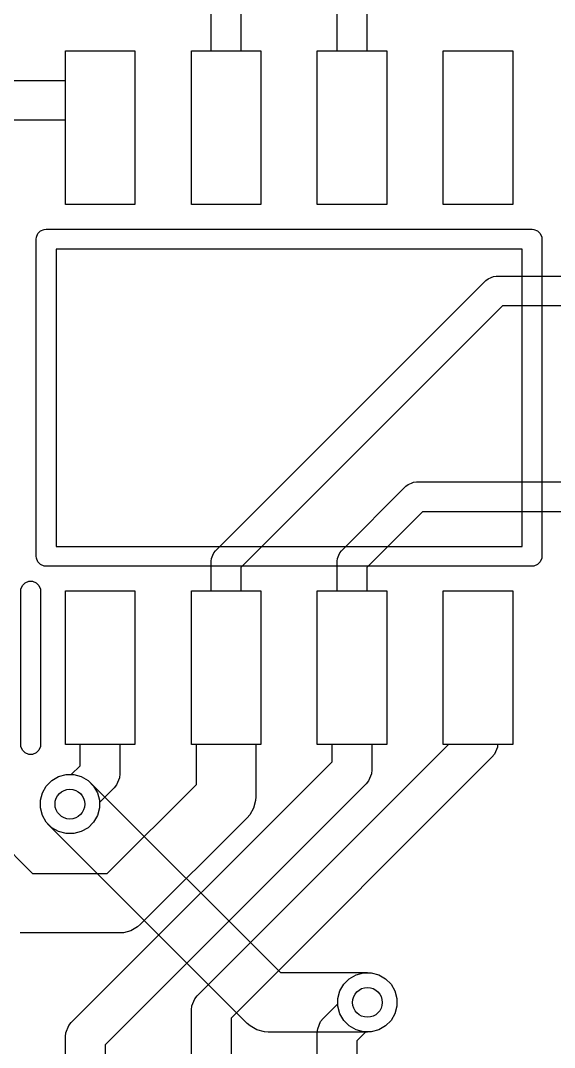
# Model space of a CAD drawing. Header units: inches. Extents: x 1.3 to 5.24, y -7.03 to -1.12.
# Drawn here: x 4.0749 to 4.2869, y -1.9274 to -1.5195 of the extents above; entities that cross this region are included whole.
import ezdxf

# ---------------------------------------------------------------- set-up
doc = ezdxf.new("R2010")
doc.units = ezdxf.units.IN
doc.header["$MEASUREMENT"] = 0
for name, color, linetype, true_color in [('B.Cu', 153, 'CONTINUOUS', 0x4d7fc4), ('F.Cu', 13, 'CONTINUOUS', 0xc83434), ('F.Mask', 201, 'CONTINUOUS', 0xd864ff), ('F.Paste', 253, 'CONTINUOUS', 0xb4a09a), ('F.Silkscreen', 41, 'CONTINUOUS', 0xf2eda1), ('In1.Cu', 91, 'CONTINUOUS', 0x7fc87f), ('In2.Cu', 33, 'CONTINUOUS', 0xce7d2c)]:
    doc.layers.add(name, color=color, linetype=linetype, true_color=true_color)

msp = doc.modelspace()

# ---------------------------------------------------------------- linework, layer by layer
at = {"layer": 'B.Cu', "linetype": 'CONTINUOUS'}
for p, q in [((4.08997, -1.8198), (4.09295, -1.819)), ((4.09295, -1.819), (4.09603, -1.819)), ((4.09603, -1.819), (4.09901, -1.8198)), ((4.08512, -1.82352), (4.0873, -1.82134)), ((4.0873, -1.82134), (4.08997, -1.8198)), ((4.09901, -1.8198), (4.10168, -1.82134)), ((4.10168, -1.82134), (4.10284, -1.82236)), ((4.10284, -1.82236), (4.17812, -1.89764)), ((4.08278, -1.82917), (4.08358, -1.82619)), ((4.08358, -1.82619), (4.08512, -1.82352)), ((4.08278, -1.83225), (4.08278, -1.82917)), ((4.08358, -1.83523), (4.08278, -1.83225)), ((4.08512, -1.8379), (4.08358, -1.83523)), ((4.08614, -1.83906), (4.08512, -1.8379)), ((4.16488, -1.9178), (4.08614, -1.83906)), ((4.17812, -1.89764), (4.2126, -1.89764)), ((4.2126, -1.89764), (4.21414, -1.89774)), ((4.21414, -1.89774), (4.21712, -1.89854)), ((4.21712, -1.89854), (4.21979, -1.90008)), ((4.21979, -1.90008), (4.22197, -1.90226)), ((4.22197, -1.90226), (4.22351, -1.90493)), ((4.22351, -1.90493), (4.22431, -1.90791)), ((4.22431, -1.90791), (4.22431, -1.91099)), ((4.22431, -1.91099), (4.22351, -1.91397)), ((4.22197, -1.91664), (4.21979, -1.91882)), ((4.22351, -1.91397), (4.22197, -1.91664)), ((4.16604, -1.91882), (4.16488, -1.9178)), ((4.16871, -1.92036), (4.16604, -1.91882)), ((4.17169, -1.92116), (4.16871, -1.92036)), ((4.21712, -1.92036), (4.21414, -1.92116)), ((4.21979, -1.91882), (4.21712, -1.92036)), ((4.17323, -1.92126), (4.17169, -1.92116)), ((4.2126, -1.92126), (4.17323, -1.92126)), ((4.21414, -1.92116), (4.2126, -1.92126))]:
    msp.add_line(p, q, dxfattribs=at)
at = {"layer": 'B.Cu'}
for centre in [(4.09449, -1.83071), (4.2126, -1.90945)]:
    msp.add_circle(centre, 0.00591, dxfattribs=at)
at = {"layer": 'F.Cu', "linetype": 'CONTINUOUS'}
for p, q in [((4.2124, -1.44225), (4.2124, -1.5315)), ((4.20059, -1.5315), (4.20059, -1.44469)), ((4.1624, -1.49067), (4.1624, -1.5315)), ((4.15059, -1.5315), (4.15059, -1.49312)), ((4.09272, -1.54331), (4.09272, -1.5315)), ((4.09272, -1.5315), (4.12028, -1.5315)), ((4.12028, -1.5315), (4.12028, -1.59252)), ((4.14272, -1.59252), (4.14272, -1.5315)), ((4.14272, -1.5315), (4.15059, -1.5315)), ((4.1624, -1.5315), (4.17028, -1.5315)), ((4.17028, -1.5315), (4.17028, -1.59252)), ((4.19272, -1.59252), (4.19272, -1.5315)), ((4.19272, -1.5315), (4.20059, -1.5315)), ((4.2124, -1.5315), (4.22028, -1.5315)), ((4.22028, -1.5315), (4.22028, -1.59252)), ((4.24272, -1.59252), (4.24272, -1.5315)), ((4.24272, -1.5315), (4.27028, -1.5315)), ((4.27028, -1.5315), (4.27028, -1.59252)), ((4.04783, -1.54331), (4.09272, -1.54331)), ((4.09272, -1.55906), (4.04783, -1.55906)), ((4.09272, -1.59252), (4.09272, -1.55906)), ((4.12028, -1.59252), (4.09272, -1.59252)), ((4.17028, -1.59252), (4.14272, -1.59252)), ((4.22028, -1.59252), (4.19272, -1.59252)), ((4.27028, -1.59252), (4.24272, -1.59252)), ((4.15232, -1.73008), (4.2596, -1.62279)), ((4.2596, -1.62279), (4.2605, -1.62206)), ((4.2605, -1.62206), (4.26175, -1.62154)), ((4.26175, -1.62154), (4.26263, -1.62118)), ((4.26263, -1.62118), (4.26378, -1.62106)), ((4.26378, -1.62106), (4.30669, -1.62106)), ((4.26623, -1.63287), (4.1624, -1.7367)), ((4.30669, -1.63287), (4.26623, -1.63287)), ((4.20232, -1.73008), (4.22791, -1.70449)), ((4.22791, -1.70449), (4.22881, -1.70375)), ((4.22881, -1.70375), (4.23007, -1.70323)), ((4.23007, -1.70323), (4.23093, -1.70287)), ((4.23093, -1.70287), (4.23209, -1.70276)), ((4.23209, -1.70276), (4.30669, -1.70276)), ((4.23453, -1.71457), (4.2124, -1.7367)), ((4.30669, -1.71457), (4.23453, -1.71457)), ((4.15059, -1.73425), (4.1507, -1.7331)), ((4.1507, -1.7331), (4.15125, -1.73179)), ((4.15125, -1.73179), (4.15159, -1.73097)), ((4.15159, -1.73097), (4.15232, -1.73008)), ((4.20059, -1.73425), (4.2007, -1.7331)), ((4.2007, -1.7331), (4.20125, -1.73179)), ((4.20125, -1.73179), (4.20159, -1.73097)), ((4.20159, -1.73097), (4.20232, -1.73008)), ((4.15059, -1.74606), (4.15059, -1.73425)), ((4.1624, -1.7367), (4.1624, -1.74606)), ((4.20059, -1.74606), (4.20059, -1.73425)), ((4.2124, -1.7367), (4.2124, -1.74606)), ((4.09272, -1.80709), (4.09272, -1.74606)), ((4.09272, -1.74606), (4.12028, -1.74606)), ((4.12028, -1.74606), (4.12028, -1.80709)), ((4.14272, -1.80709), (4.14272, -1.74606)), ((4.14272, -1.74606), (4.15059, -1.74606)), ((4.1624, -1.74606), (4.17028, -1.74606)), ((4.17028, -1.74606), (4.17028, -1.80709)), ((4.19272, -1.80709), (4.19272, -1.74606)), ((4.19272, -1.74606), (4.20059, -1.74606)), ((4.2124, -1.74606), (4.22028, -1.74606)), ((4.22028, -1.74606), (4.22028, -1.80709)), ((4.24272, -1.80709), (4.24272, -1.74606)), ((4.24272, -1.74606), (4.27028, -1.74606)), ((4.27028, -1.74606), (4.27028, -1.80709)), ((4.09862, -1.80709), (4.09272, -1.80709)), ((4.09862, -1.81544), (4.09862, -1.80709)), ((4.12028, -1.80709), (4.11437, -1.80709)), ((4.11437, -1.80709), (4.11437, -1.8187)), ((4.14469, -1.80709), (4.14272, -1.80709)), ((4.14469, -1.82286), (4.14469, -1.80709)), ((4.14502, -1.90683), (4.24477, -1.80709)), ((4.17028, -1.80709), (4.16831, -1.80709)), ((4.16831, -1.80709), (4.16831, -1.82776)), ((4.19862, -1.80709), (4.19272, -1.80709)), ((4.19862, -1.81386), (4.19862, -1.80709)), ((4.22028, -1.80709), (4.21437, -1.80709)), ((4.21437, -1.80709), (4.21437, -1.81713)), ((4.24477, -1.80709), (4.24272, -1.80709)), ((4.26304, -1.81087), (4.26206, -1.81206)), ((4.26422, -1.80803), (4.26304, -1.81087)), ((4.26304, -1.81087), (4.26304, -1.81087)), ((4.26431, -1.80709), (4.26422, -1.80803)), ((4.27028, -1.80709), (4.26431, -1.80709)), ((4.09502, -1.91746), (4.19862, -1.81386)), ((4.26206, -1.81206), (4.15846, -1.91566)), ((4.08997, -1.8198), (4.09295, -1.819)), ((4.09295, -1.819), (4.09506, -1.819)), ((4.09506, -1.819), (4.09862, -1.81544)), ((4.11437, -1.8187), (4.11422, -1.82024)), ((4.21422, -1.81866), (4.21304, -1.8215)), ((4.21437, -1.81713), (4.21422, -1.81866)), ((4.08512, -1.82352), (4.0873, -1.82134)), ((4.0873, -1.82134), (4.08997, -1.8198)), ((4.21206, -1.82269), (4.10846, -1.92629)), ((4.10928, -1.85827), (4.14469, -1.82286)), ((4.11304, -1.82308), (4.11206, -1.82427)), ((4.11422, -1.82024), (4.11304, -1.82308)), ((4.21304, -1.8215), (4.21206, -1.82269)), ((4.21304, -1.8215), (4.21304, -1.8215)), ((4.08278, -1.82917), (4.08358, -1.82619)), ((4.08358, -1.82619), (4.08512, -1.82352)), ((4.11206, -1.82427), (4.1062, -1.83013)), ((4.08278, -1.83225), (4.08278, -1.82917)), ((4.1062, -1.83013), (4.1062, -1.83225)), ((4.16821, -1.8293), (4.16741, -1.83228)), ((4.16831, -1.82776), (4.16821, -1.8293)), ((4.08358, -1.83523), (4.08278, -1.83225)), ((4.08512, -1.8379), (4.08358, -1.83523)), ((4.1054, -1.83523), (4.10386, -1.8379)), ((4.1062, -1.83225), (4.1054, -1.83523)), ((4.16587, -1.83495), (4.16485, -1.83611)), ((4.16741, -1.83228), (4.16587, -1.83495)), ((4.0873, -1.84008), (4.08512, -1.8379)), ((4.10386, -1.8379), (4.10168, -1.84008)), ((4.16485, -1.83611), (4.12252, -1.87843)), ((4.06347, -1.84204), (4.0797, -1.85827)), ((4.08997, -1.84162), (4.0873, -1.84008)), ((4.09295, -1.84242), (4.08997, -1.84162)), ((4.09603, -1.84242), (4.09295, -1.84242)), ((4.09901, -1.84162), (4.09603, -1.84242)), ((4.10168, -1.84008), (4.09901, -1.84162)), ((4.0797, -1.85827), (4.10928, -1.85827)), ((4.12136, -1.87945), (4.11869, -1.88099)), ((4.12252, -1.87843), (4.12136, -1.87945)), ((4.11417, -1.88189), (4.0748, -1.88189)), ((4.11571, -1.88179), (4.11417, -1.88189)), ((4.11869, -1.88099), (4.11571, -1.88179)), ((4.20323, -1.90226), (4.20541, -1.90008)), ((4.20541, -1.90008), (4.20808, -1.89854)), ((4.20808, -1.89854), (4.21106, -1.89774)), ((4.21106, -1.89774), (4.21414, -1.89774)), ((4.21414, -1.89774), (4.21712, -1.89854)), ((4.21712, -1.89854), (4.21979, -1.90008)), ((4.21979, -1.90008), (4.22197, -1.90226)), ((4.20169, -1.90493), (4.20323, -1.90226)), ((4.22197, -1.90226), (4.22351, -1.90493)), ((4.14287, -1.91087), (4.14404, -1.90803)), ((4.14404, -1.90803), (4.14502, -1.90683)), ((4.20089, -1.90791), (4.20169, -1.90493)), ((4.20089, -1.91002), (4.20089, -1.90791)), ((4.22351, -1.90493), (4.22431, -1.90791)), ((4.22431, -1.90791), (4.22431, -1.91099)), ((4.14272, -1.9124), (4.14287, -1.91087)), ((4.14272, -1.92992), (4.14272, -1.9124)), ((4.19502, -1.91589), (4.20089, -1.91002)), ((4.22431, -1.91099), (4.22351, -1.91397)), ((4.15846, -1.91566), (4.15846, -1.92992)), ((4.19404, -1.91708), (4.19502, -1.91589)), ((4.22197, -1.91664), (4.21979, -1.91882)), ((4.22351, -1.91397), (4.22197, -1.91664)), ((4.09287, -1.9215), (4.09404, -1.91866)), ((4.09404, -1.91866), (4.09502, -1.91746)), ((4.19272, -1.92146), (4.19287, -1.91992)), ((4.19287, -1.91992), (4.19404, -1.91708)), ((4.21712, -1.92036), (4.21414, -1.92116)), ((4.21979, -1.91882), (4.21712, -1.92036)), ((4.09272, -1.92303), (4.09287, -1.9215)), ((4.09272, -1.92992), (4.09272, -1.92303)), ((4.19272, -1.92992), (4.19272, -1.92146)), ((4.21202, -1.92116), (4.20846, -1.92472)), ((4.20846, -1.92472), (4.20846, -1.92992)), ((4.21414, -1.92116), (4.21202, -1.92116)), ((4.10846, -1.92629), (4.10846, -1.92992))]:
    msp.add_line(p, q, dxfattribs=at)
at = {"layer": 'F.Cu'}
for centre in [(4.09449, -1.83071), (4.2126, -1.90945)]:
    msp.add_circle(centre, 0.00591, dxfattribs=at)
at = {"layer": 'F.Mask', "linetype": 'CONTINUOUS'}
for p, q in [((4.09272, -1.59252), (4.09272, -1.5315)), ((4.09272, -1.5315), (4.12028, -1.5315)), ((4.12028, -1.5315), (4.12028, -1.59252)), ((4.14272, -1.59252), (4.14272, -1.5315)), ((4.14272, -1.5315), (4.17028, -1.5315)), ((4.17028, -1.5315), (4.17028, -1.59252)), ((4.19272, -1.59252), (4.19272, -1.5315)), ((4.19272, -1.5315), (4.22028, -1.5315)), ((4.22028, -1.5315), (4.22028, -1.59252)), ((4.24272, -1.59252), (4.24272, -1.5315)), ((4.24272, -1.5315), (4.27028, -1.5315)), ((4.27028, -1.5315), (4.27028, -1.59252)), ((4.12028, -1.59252), (4.09272, -1.59252)), ((4.17028, -1.59252), (4.14272, -1.59252)), ((4.22028, -1.59252), (4.19272, -1.59252)), ((4.27028, -1.59252), (4.24272, -1.59252)), ((4.09272, -1.80709), (4.09272, -1.74606)), ((4.09272, -1.74606), (4.12028, -1.74606)), ((4.12028, -1.74606), (4.12028, -1.80709)), ((4.14272, -1.80709), (4.14272, -1.74606)), ((4.14272, -1.74606), (4.17028, -1.74606)), ((4.17028, -1.74606), (4.17028, -1.80709)), ((4.19272, -1.80709), (4.19272, -1.74606)), ((4.19272, -1.74606), (4.22028, -1.74606)), ((4.22028, -1.74606), (4.22028, -1.80709)), ((4.24272, -1.80709), (4.24272, -1.74606)), ((4.24272, -1.74606), (4.27028, -1.74606)), ((4.27028, -1.74606), (4.27028, -1.80709)), ((4.12028, -1.80709), (4.09272, -1.80709)), ((4.17028, -1.80709), (4.14272, -1.80709)), ((4.22028, -1.80709), (4.19272, -1.80709)), ((4.27028, -1.80709), (4.24272, -1.80709))]:
    msp.add_line(p, q, dxfattribs=at)
at = {"layer": 'F.Paste', "linetype": 'CONTINUOUS'}
for p, q in [((4.09272, -1.59252), (4.09272, -1.5315)), ((4.09272, -1.5315), (4.12028, -1.5315)), ((4.12028, -1.5315), (4.12028, -1.59252)), ((4.14272, -1.59252), (4.14272, -1.5315)), ((4.14272, -1.5315), (4.17028, -1.5315)), ((4.17028, -1.5315), (4.17028, -1.59252)), ((4.19272, -1.59252), (4.19272, -1.5315)), ((4.19272, -1.5315), (4.22028, -1.5315)), ((4.22028, -1.5315), (4.22028, -1.59252)), ((4.24272, -1.59252), (4.24272, -1.5315)), ((4.24272, -1.5315), (4.27028, -1.5315)), ((4.27028, -1.5315), (4.27028, -1.59252)), ((4.12028, -1.59252), (4.09272, -1.59252)), ((4.17028, -1.59252), (4.14272, -1.59252)), ((4.22028, -1.59252), (4.19272, -1.59252)), ((4.27028, -1.59252), (4.24272, -1.59252)), ((4.09272, -1.80709), (4.09272, -1.74606)), ((4.09272, -1.74606), (4.12028, -1.74606)), ((4.12028, -1.74606), (4.12028, -1.80709)), ((4.14272, -1.80709), (4.14272, -1.74606)), ((4.14272, -1.74606), (4.17028, -1.74606)), ((4.17028, -1.74606), (4.17028, -1.80709)), ((4.19272, -1.80709), (4.19272, -1.74606)), ((4.19272, -1.74606), (4.22028, -1.74606)), ((4.22028, -1.74606), (4.22028, -1.80709)), ((4.24272, -1.80709), (4.24272, -1.74606)), ((4.24272, -1.74606), (4.27028, -1.74606)), ((4.27028, -1.74606), (4.27028, -1.80709)), ((4.12028, -1.80709), (4.09272, -1.80709)), ((4.17028, -1.80709), (4.14272, -1.80709)), ((4.22028, -1.80709), (4.19272, -1.80709)), ((4.27028, -1.80709), (4.24272, -1.80709))]:
    msp.add_line(p, q, dxfattribs=at)
at = {"layer": 'F.Silkscreen', "linetype": 'CONTINUOUS'}
for p, q in [((4.08285, -1.60303), (4.08427, -1.60244)), ((4.08427, -1.60244), (4.08504, -1.60236)), ((4.08504, -1.60236), (4.27795, -1.60236)), ((4.27795, -1.60236), (4.27872, -1.60244)), ((4.27872, -1.60244), (4.28014, -1.60303)), ((4.0811, -1.6063), (4.08118, -1.60553)), ((4.0811, -1.73228), (4.0811, -1.6063)), ((4.08118, -1.60553), (4.08177, -1.60411)), ((4.08177, -1.60411), (4.08285, -1.60303)), ((4.28014, -1.60303), (4.28123, -1.60411)), ((4.28123, -1.60411), (4.28181, -1.60553)), ((4.28181, -1.60553), (4.28189, -1.6063)), ((4.28189, -1.6063), (4.28189, -1.73228)), ((4.08898, -1.61024), (4.08898, -1.72835)), ((4.27402, -1.61024), (4.08898, -1.61024)), ((4.27402, -1.72835), (4.27402, -1.61024)), ((4.08898, -1.72835), (4.27402, -1.72835)), ((4.08118, -1.73305), (4.0811, -1.73228)), ((4.08177, -1.73447), (4.08118, -1.73305)), ((4.28181, -1.73305), (4.28123, -1.73447)), ((4.28189, -1.73228), (4.28181, -1.73305)), ((4.08285, -1.73556), (4.08177, -1.73447)), ((4.08427, -1.73614), (4.08285, -1.73556)), ((4.08504, -1.73622), (4.08427, -1.73614)), ((4.27795, -1.73622), (4.08504, -1.73622)), ((4.27872, -1.73614), (4.27795, -1.73622)), ((4.28014, -1.73556), (4.27872, -1.73614)), ((4.28123, -1.73447), (4.28014, -1.73556)), ((4.075, -1.74606), (4.07508, -1.74529)), ((4.07508, -1.74529), (4.07566, -1.74388)), ((4.07566, -1.74388), (4.07675, -1.74279)), ((4.07675, -1.74279), (4.07817, -1.7422)), ((4.07817, -1.7422), (4.07971, -1.7422)), ((4.07971, -1.7422), (4.08112, -1.74279)), ((4.08112, -1.74279), (4.08221, -1.74388)), ((4.08221, -1.74388), (4.0828, -1.74529)), ((4.0828, -1.74529), (4.08287, -1.74606)), ((4.075, -1.80709), (4.075, -1.74606)), ((4.08287, -1.74606), (4.08287, -1.80709)), ((4.07508, -1.80785), (4.075, -1.80709)), ((4.07566, -1.80927), (4.07508, -1.80785)), ((4.07675, -1.81036), (4.07566, -1.80927)), ((4.07817, -1.81095), (4.07675, -1.81036)), ((4.08112, -1.81036), (4.07971, -1.81095)), ((4.08221, -1.80927), (4.08112, -1.81036)), ((4.0828, -1.80785), (4.08221, -1.80927)), ((4.08287, -1.80709), (4.0828, -1.80785)), ((4.07971, -1.81095), (4.07817, -1.81095))]:
    msp.add_line(p, q, dxfattribs=at)
at = {"layer": 'In1.Cu', "linetype": 'CONTINUOUS'}
for p, q in [((4.08997, -1.8198), (4.09295, -1.819)), ((4.09295, -1.819), (4.09603, -1.819)), ((4.09603, -1.819), (4.09901, -1.8198)), ((4.08512, -1.82352), (4.0873, -1.82134)), ((4.0873, -1.82134), (4.08997, -1.8198)), ((4.09901, -1.8198), (4.10168, -1.82134)), ((4.10168, -1.82134), (4.10386, -1.82352)), ((4.08278, -1.82917), (4.08358, -1.82619)), ((4.08358, -1.82619), (4.08512, -1.82352)), ((4.10386, -1.82352), (4.1054, -1.82619)), ((4.1054, -1.82619), (4.1062, -1.82917)), ((4.08278, -1.83225), (4.08278, -1.82917)), ((4.1062, -1.82917), (4.1062, -1.83225)), ((4.08358, -1.83523), (4.08278, -1.83225)), ((4.08512, -1.8379), (4.08358, -1.83523)), ((4.1054, -1.83523), (4.10386, -1.8379)), ((4.1062, -1.83225), (4.1054, -1.83523)), ((4.0873, -1.84008), (4.08512, -1.8379)), ((4.10386, -1.8379), (4.10168, -1.84008)), ((4.08997, -1.84162), (4.0873, -1.84008)), ((4.09295, -1.84242), (4.08997, -1.84162)), ((4.09603, -1.84242), (4.09295, -1.84242)), ((4.09901, -1.84162), (4.09603, -1.84242)), ((4.10168, -1.84008), (4.09901, -1.84162)), ((4.20323, -1.90226), (4.20541, -1.90008)), ((4.20541, -1.90008), (4.20808, -1.89854)), ((4.20808, -1.89854), (4.21106, -1.89774)), ((4.21106, -1.89774), (4.21414, -1.89774)), ((4.21414, -1.89774), (4.21712, -1.89854)), ((4.21712, -1.89854), (4.21979, -1.90008)), ((4.21979, -1.90008), (4.22197, -1.90226)), ((4.20169, -1.90493), (4.20323, -1.90226)), ((4.22197, -1.90226), (4.22351, -1.90493)), ((4.20089, -1.90791), (4.20169, -1.90493)), ((4.20089, -1.91099), (4.20089, -1.90791)), ((4.22351, -1.90493), (4.22431, -1.90791)), ((4.22431, -1.90791), (4.22431, -1.91099)), ((4.20169, -1.91397), (4.20089, -1.91099)), ((4.22431, -1.91099), (4.22351, -1.91397)), ((4.20323, -1.91664), (4.20169, -1.91397)), ((4.20541, -1.91882), (4.20323, -1.91664)), ((4.22197, -1.91664), (4.21979, -1.91882)), ((4.22351, -1.91397), (4.22197, -1.91664)), ((4.20808, -1.92036), (4.20541, -1.91882)), ((4.21106, -1.92116), (4.20808, -1.92036)), ((4.21712, -1.92036), (4.21414, -1.92116)), ((4.21979, -1.91882), (4.21712, -1.92036)), ((4.21414, -1.92116), (4.21106, -1.92116))]:
    msp.add_line(p, q, dxfattribs=at)
at = {"layer": 'In1.Cu'}
for centre in [(4.09449, -1.83071), (4.2126, -1.90945)]:
    msp.add_circle(centre, 0.00591, dxfattribs=at)
at = {"layer": 'In2.Cu', "linetype": 'CONTINUOUS'}
for p, q in [((4.08997, -1.8198), (4.09295, -1.819)), ((4.09295, -1.819), (4.09603, -1.819)), ((4.09603, -1.819), (4.09901, -1.8198)), ((4.08512, -1.82352), (4.0873, -1.82134)), ((4.0873, -1.82134), (4.08997, -1.8198)), ((4.09901, -1.8198), (4.10168, -1.82134)), ((4.10168, -1.82134), (4.10386, -1.82352)), ((4.08278, -1.82917), (4.08358, -1.82619)), ((4.08358, -1.82619), (4.08512, -1.82352)), ((4.10386, -1.82352), (4.1054, -1.82619)), ((4.1054, -1.82619), (4.1062, -1.82917)), ((4.08278, -1.83225), (4.08278, -1.82917)), ((4.1062, -1.82917), (4.1062, -1.83225)), ((4.08358, -1.83523), (4.08278, -1.83225)), ((4.08512, -1.8379), (4.08358, -1.83523)), ((4.1054, -1.83523), (4.10386, -1.8379)), ((4.1062, -1.83225), (4.1054, -1.83523)), ((4.0873, -1.84008), (4.08512, -1.8379)), ((4.10386, -1.8379), (4.10168, -1.84008)), ((4.08997, -1.84162), (4.0873, -1.84008)), ((4.09295, -1.84242), (4.08997, -1.84162)), ((4.09603, -1.84242), (4.09295, -1.84242)), ((4.09901, -1.84162), (4.09603, -1.84242)), ((4.10168, -1.84008), (4.09901, -1.84162)), ((4.20323, -1.90226), (4.20541, -1.90008)), ((4.20541, -1.90008), (4.20808, -1.89854)), ((4.20808, -1.89854), (4.21106, -1.89774)), ((4.21106, -1.89774), (4.21414, -1.89774)), ((4.21414, -1.89774), (4.21712, -1.89854)), ((4.21712, -1.89854), (4.21979, -1.90008)), ((4.21979, -1.90008), (4.22197, -1.90226)), ((4.20169, -1.90493), (4.20323, -1.90226)), ((4.22197, -1.90226), (4.22351, -1.90493)), ((4.20089, -1.90791), (4.20169, -1.90493)), ((4.20089, -1.91099), (4.20089, -1.90791)), ((4.22351, -1.90493), (4.22431, -1.90791)), ((4.22431, -1.90791), (4.22431, -1.91099)), ((4.20169, -1.91397), (4.20089, -1.91099)), ((4.22431, -1.91099), (4.22351, -1.91397)), ((4.20323, -1.91664), (4.20169, -1.91397)), ((4.20541, -1.91882), (4.20323, -1.91664)), ((4.22197, -1.91664), (4.21979, -1.91882)), ((4.22351, -1.91397), (4.22197, -1.91664)), ((4.20808, -1.92036), (4.20541, -1.91882)), ((4.21106, -1.92116), (4.20808, -1.92036)), ((4.21712, -1.92036), (4.21414, -1.92116)), ((4.21979, -1.91882), (4.21712, -1.92036)), ((4.21414, -1.92116), (4.21106, -1.92116))]:
    msp.add_line(p, q, dxfattribs=at)
at = {"layer": 'In2.Cu'}
for centre in [(4.09449, -1.83071), (4.2126, -1.90945)]:
    msp.add_circle(centre, 0.00591, dxfattribs=at)

doc.saveas('drawing.dxf')
